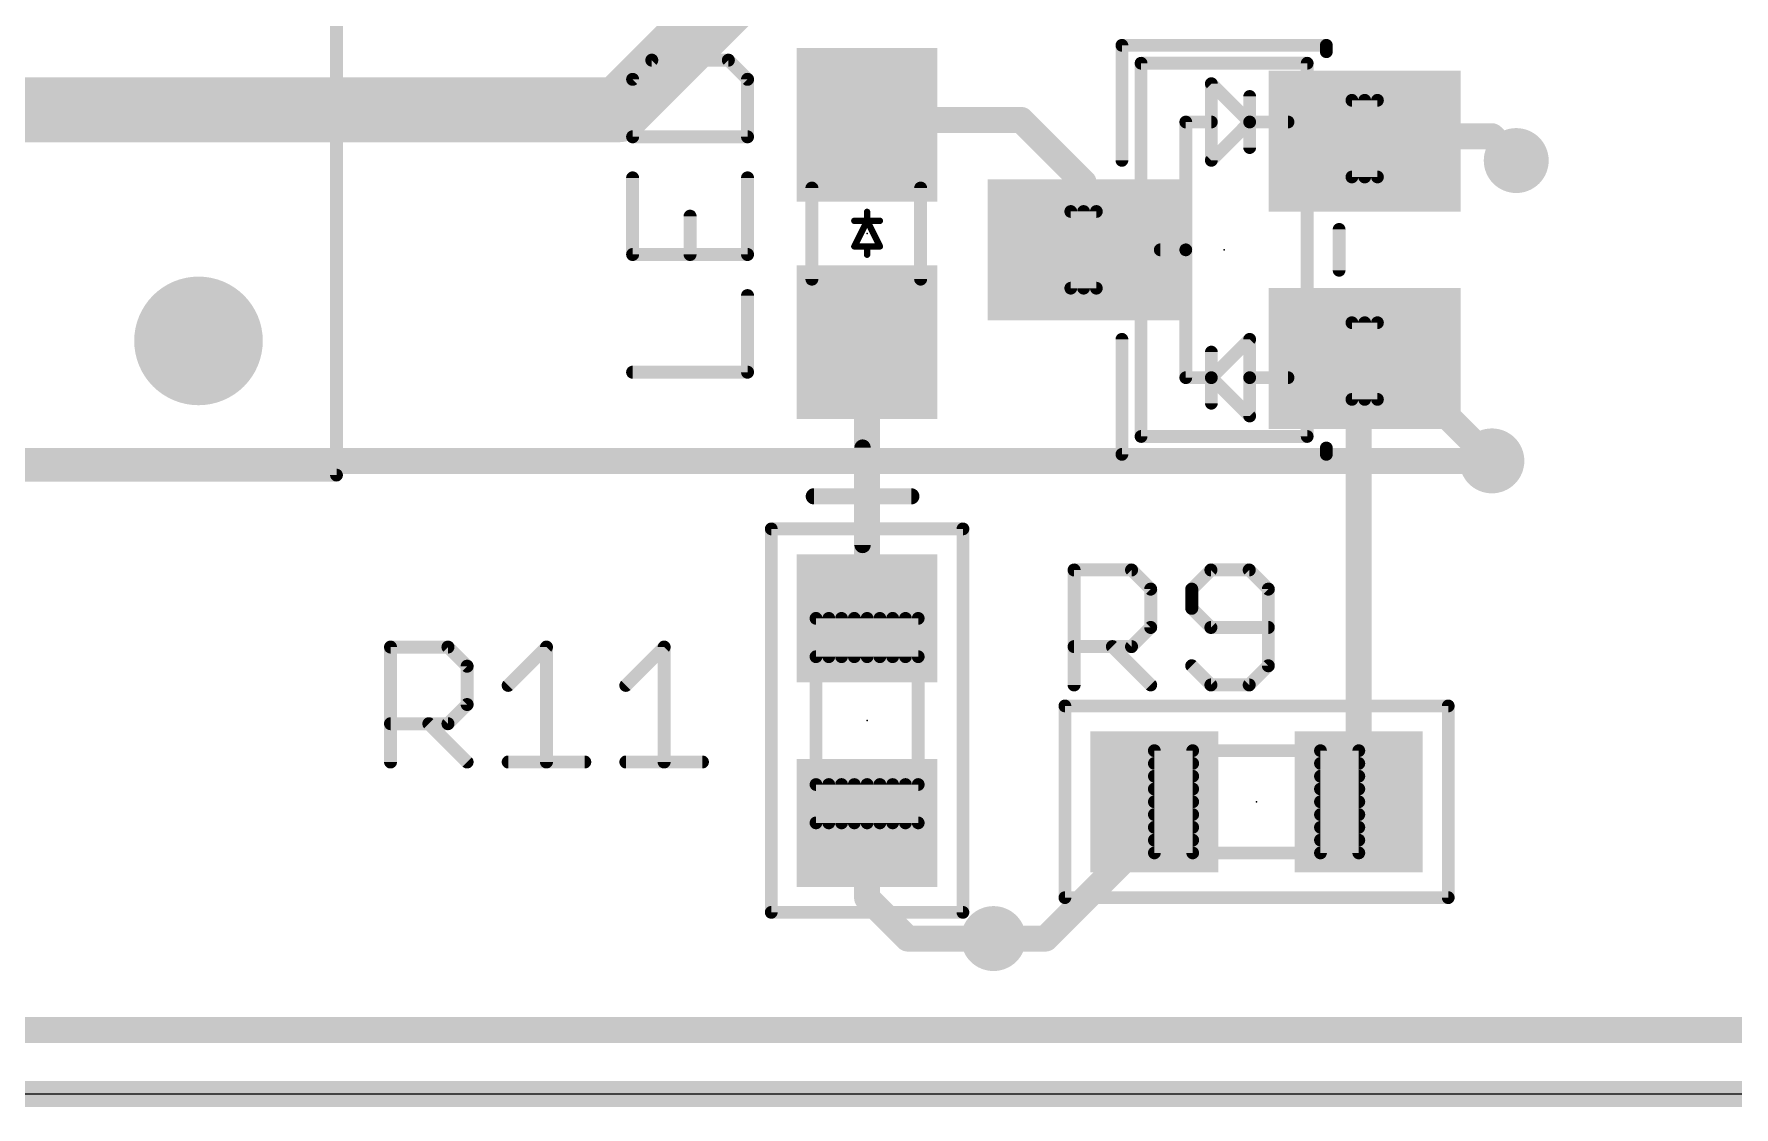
# Model space of a CAD drawing. Extents: x -0.1 to 50.1, y -0.1 to 50.1.
# Drawn here: x 24.72 to 38.03, y -0.1 to 8.29 of the extents above; entities that cross this region are included whole.
import ezdxf

# ---------------------------------------------------------------- set-up
doc = ezdxf.new("R2010")
doc.units = 0
for name, color, linetype in [('1', 22, 'CONTINUOUS'), ('15', 22, 'CONTINUOUS'), ('16', 175, 'CONTINUOUS'), ('17', 82, 'CONTINUOUS'), ('18', 82, 'CONTINUOUS'), ('2', 175, 'CONTINUOUS'), ('20', 7, 'CONTINUOUS'), ('21', 253, 'CONTINUOUS'), ('23', 7, 'CONTINUOUS'), ('29', 253, 'CONTINUOUS'), ('30', 253, 'CONTINUOUS'), ('31', 253, 'CONTINUOUS'), ('51', 253, 'CONTINUOUS')]:
    doc.layers.add(name, color=color, linetype=linetype)

# ---------------------------------------------------------------- blocks, each defined once
blk = doc.blocks.new('RECT')
blk.add_solid([(-0.5, -0.5), (0.5, -0.5), (-0.5, 0.5), (0.5, 0.5)])
blk = doc.blocks.new('ROUNDP')
at = {"const_width": 0.5}
blk.add_lwpolyline([(0, -0.25, 1), (0, 0.25, 1), (0, -0.25)], format="xyb", dxfattribs=at)
blk = doc.blocks.new('ROUNDV')
at = {"const_width": 0.5}
blk.add_lwpolyline([(0, -0.25, 1), (0, 0.25, 1), (0, -0.25)], format="xyb", dxfattribs=at)

msp = doc.modelspace()

# ---------------------------------------------------------------- linework, layer by layer
at = {"layer": '1', "const_width": 0.2032}
for points in [[(31.281, 7.62), (31.242, 7.581)], [(32.4485, 7.62), (31.281, 7.62)], [(32.936, 7.1325), (32.4485, 7.62)], [(35.175, 7.493), (35.136, 7.454)], [(36.1315, 7.493), (35.175, 7.493)], [(36.322, 7.3025), (36.1315, 7.493)], [(32.936, 6.604), (32.936, 7.1325)], [(31.242, 3.721), (31.242, 5.881)], [(35.09, 5.708), (35.136, 5.754)], [(35.136, 5.754), (35.3305, 5.754)], [(35.3305, 5.754), (36.1315, 4.953)], [(35.09, 2.286), (35.09, 5.708)], [(33.49, 2.067), (33.49, 2.286)], [(31.242, 1.5335), (31.242, 2.121)], [(32.639, 1.216), (33.49, 2.067)], [(31.5595, 1.216), (31.242, 1.5335)], [(32.231, 1.216), (31.5595, 1.216)], [(32.639, 1.216), (32.231, 1.216)], [(16.4796, 0.5), (41.8512, 0.5)]]:
    msp.add_lwpolyline(points, dxfattribs=at)
at = {"layer": '1', "const_width": 0.1016}
for points in [[(31.281, 7.6708, 1), (31.281, 7.5692)], [(31.3169, 7.5841, 1), (31.2451, 7.6559)], [(32.4844, 7.6559, 1), (32.4126, 7.5841)], [(32.4485, 7.5692, 1), (32.4485, 7.6708)], [(31.2061, 7.6169, 1), (31.2779, 7.5451)], [(35.175, 7.5438, 1), (35.175, 7.4422)], [(35.2109, 7.4571, 1), (35.1391, 7.5289)], [(36.1674, 7.5289, 1), (36.0956, 7.4571)], [(36.1315, 7.4422, 1), (36.1315, 7.5438)], [(35.1001, 7.4899, 1), (35.1719, 7.4181)], [(36.2861, 7.2666, 1), (36.3579, 7.3384)], [(32.9868, 7.1325, 1), (32.8852, 7.1325)], [(32.9001, 7.0966, 1), (32.9719, 7.1684)], [(32.8852, 6.604, 1), (32.9868, 6.604)], [(31.2928, 5.881, 1), (31.1912, 5.881)], [(35.136, 5.8048, 1), (35.136, 5.7032)], [(35.1719, 5.7181, 1), (35.1001, 5.7899)], [(35.3664, 5.7899, 1), (35.2946, 5.7181)], [(35.3305, 5.7032, 1), (35.3305, 5.8048)], [(35.1408, 5.708, 1), (35.0392, 5.708)], [(35.0541, 5.7439, 1), (35.1259, 5.6721)], [(36.0956, 4.9171, 1), (36.1674, 4.9889)], [(31.1912, 3.721, 1), (31.2928, 3.721)], [(33.5408, 2.286, 1), (33.4392, 2.286)], [(35.0392, 2.286, 1), (35.1408, 2.286)], [(31.2928, 2.121, 1), (31.1912, 2.121)], [(33.5259, 2.0311, 1), (33.4541, 2.1029)], [(33.4392, 2.067, 1), (33.5408, 2.067)], [(31.2779, 1.5694, 1), (31.2061, 1.4976)], [(31.1912, 1.5335, 1), (31.2928, 1.5335)], [(31.5595, 1.2668, 1), (31.5595, 1.1652)], [(31.5236, 1.1801, 1), (31.5954, 1.2519)], [(32.231, 1.2668, 1), (32.231, 1.1652)], [(32.231, 1.1652, 1), (32.231, 1.2668)], [(32.6031, 1.2519, 1), (32.6749, 1.1801)], [(32.639, 1.1652, 1), (32.639, 1.2668)]]:
    msp.add_lwpolyline(points, format="xyb", dxfattribs=at)
at = {"layer": '15', "const_width": 0.01}
msp.add_lwpolyline([(0, 0), (50, 0)], dxfattribs=at)
at = {"layer": '16'}
for points, const_width in [([(29.3, 7.7), (33.3, 11.7)], 0.508), ([(14.4796, 7.7), (29.3, 7.7)], 0.508), ([(36.1315, 4.953), (24.4082, 4.953)], 0.2032)]:
    msp.add_lwpolyline(points, dxfattribs=dict(at, const_width=const_width))
for points, const_width in [([(29.2102, 7.7898, 1), (29.3898, 7.6102)], 0.254), ([(29.3, 7.573, 1), (29.3, 7.827)], 0.254), ([(36.1315, 4.9022, 1), (36.1315, 5.0038)], 0.1016)]:
    msp.add_lwpolyline(points, format="xyb", dxfattribs=dict(at, const_width=const_width))
at = {"layer": '2', "const_width": 0.01}
msp.add_lwpolyline([(0, 0), (50, 0)], dxfattribs=at)
at = {"layer": '20', "const_width": 0.2032}
msp.add_lwpolyline([(2, 0), (48, 0)], dxfattribs=at)
at = {"layer": '21'}
for points, const_width in [([(27.0896, 13.1416), (27.0896, 4.8416)], 0.1), ([(33.236, 7.304), (33.236, 8.204)], 0.1), ([(33.236, 8.204), (34.836, 8.204)], 0.1), ([(34.836, 8.204), (34.836, 8.154)], 0.1), ([(31.242, 6.831), (31.242, 6.901)], 0.05), ([(31.242, 6.831), (31.142, 6.631)], 0.05), ([(31.242, 6.831), (31.142, 6.831)], 0.05), ([(31.342, 6.631), (31.242, 6.831)], 0.05), ([(31.342, 6.831), (31.242, 6.831)], 0.05), ([(34.936, 6.764), (34.936, 6.444)], 0.1), ([(31.142, 6.631), (31.242, 6.631)], 0.05), ([(31.242, 6.631), (31.342, 6.631)], 0.05), ([(31.242, 6.631), (31.242, 6.566)], 0.05), ([(33.236, 5.004), (33.236, 5.904)], 0.1), ([(34.836, 5.054), (34.836, 5.004)], 0.1), ([(34.836, 5.004), (33.236, 5.004)], 0.1), ([(27.0896, 4.8416), (22.3896, 4.8416)], 0.1), ([(30.492, 4.421), (31.992, 4.421)], 0.1), ([(30.492, 1.421), (30.492, 4.421)], 0.1), ([(31.992, 4.421), (31.992, 1.421)], 0.1), ([(32.79, 1.536), (32.79, 3.036)], 0.1), ([(32.79, 3.036), (35.79, 3.036)], 0.1), ([(35.79, 3.036), (35.79, 1.536)], 0.1), ([(31.992, 1.421), (30.492, 1.421)], 0.1), ([(35.79, 1.536), (32.79, 1.536)], 0.1)]:
    msp.add_lwpolyline(points, dxfattribs=dict(at, const_width=const_width))
for points, const_width in [([(33.261, 8.204, 1), (33.211, 8.204)], 0.05), ([(33.236, 8.229, 1), (33.236, 8.179)], 0.05), ([(34.861, 8.204, 1), (34.811, 8.204)], 0.05), ([(34.836, 8.179, 1), (34.836, 8.229)], 0.05), ([(34.811, 8.154, 1), (34.861, 8.154)], 0.05), ([(33.211, 7.304, 1), (33.261, 7.304)], 0.05), ([(31.2545, 6.901, 1), (31.2295, 6.901)], 0.025), ([(31.142, 6.8435, 1), (31.142, 6.8185)], 0.025), ([(31.2532, 6.8366, 1), (31.2308, 6.8254)], 0.025), ([(31.242, 6.8435, 1), (31.242, 6.8185)], 0.025), ([(31.2295, 6.831, 1), (31.2545, 6.831)], 0.025), ([(31.2532, 6.8254, 1), (31.2308, 6.8366)], 0.025), ([(31.242, 6.8185, 1), (31.242, 6.8435)], 0.025), ([(31.342, 6.8185, 1), (31.342, 6.8435)], 0.025), ([(34.961, 6.764, 1), (34.911, 6.764)], 0.05), ([(31.142, 6.6435, 1), (31.142, 6.6185)], 0.025), ([(31.242, 6.6435, 1), (31.242, 6.6185)], 0.025), ([(31.2545, 6.631, 1), (31.2295, 6.631)], 0.025), ([(31.242, 6.6185, 1), (31.242, 6.6435)], 0.025), ([(31.342, 6.6185, 1), (31.342, 6.6435)], 0.025), ([(31.1308, 6.6366, 1), (31.1532, 6.6254)], 0.025), ([(31.2295, 6.566, 1), (31.2545, 6.566)], 0.025), ([(31.3308, 6.6254, 1), (31.3532, 6.6366)], 0.025), ([(34.911, 6.444, 1), (34.961, 6.444)], 0.05), ([(33.261, 5.904, 1), (33.211, 5.904)], 0.05), ([(34.861, 5.054, 1), (34.811, 5.054)], 0.05), ([(33.236, 5.029, 1), (33.236, 4.979)], 0.05), ([(33.211, 5.004, 1), (33.261, 5.004)], 0.05), ([(34.811, 5.004, 1), (34.861, 5.004)], 0.05), ([(34.836, 4.979, 1), (34.836, 5.029)], 0.05), ([(27.0646, 4.8416, 1), (27.1146, 4.8416)], 0.05), ([(27.0896, 4.8166, 1), (27.0896, 4.8666)], 0.05), ([(30.492, 4.446, 1), (30.492, 4.396)], 0.05), ([(30.517, 4.421, 1), (30.467, 4.421)], 0.05), ([(32.017, 4.421, 1), (31.967, 4.421)], 0.05), ([(31.992, 4.396, 1), (31.992, 4.446)], 0.05), ([(32.815, 3.036, 1), (32.765, 3.036)], 0.05), ([(32.79, 3.061, 1), (32.79, 3.011)], 0.05), ([(35.815, 3.036, 1), (35.765, 3.036)], 0.05), ([(35.79, 3.011, 1), (35.79, 3.061)], 0.05), ([(30.492, 1.446, 1), (30.492, 1.396)], 0.05), ([(31.992, 1.396, 1), (31.992, 1.446)], 0.05), ([(32.79, 1.561, 1), (32.79, 1.511)], 0.05), ([(32.765, 1.536, 1), (32.815, 1.536)], 0.05), ([(35.765, 1.536, 1), (35.815, 1.536)], 0.05), ([(35.79, 1.511, 1), (35.79, 1.561)], 0.05), ([(30.467, 1.421, 1), (30.517, 1.421)], 0.05), ([(31.967, 1.421, 1), (32.017, 1.421)], 0.05)]:
    msp.add_lwpolyline(points, format="xyb", dxfattribs=dict(at, const_width=const_width))
at = {"layer": '23'}
for p in [(31.242, 6.731), (34.036, 6.604), (31.242, 2.921), (34.29, 2.286)]:
    msp.add_point(p, dxfattribs=at)
at = {"layer": '51'}
for points, const_width in [([(27.0896, 13.1416), (27.0896, 4.8416)], 0.1), ([(29.5569, 8.0878), (29.407, 7.938)], 0.1016), ([(30.1563, 8.0878), (29.5569, 8.0878)], 0.1016), ([(30.3062, 7.938), (30.1563, 8.0878)], 0.1016), ([(29.407, 7.938), (29.407, 7.4884)], 0.1016), ([(30.3062, 7.4884), (30.3062, 7.938)], 0.1016), ([(33.386, 5.144), (33.386, 8.064)], 0.1), ([(33.386, 8.064), (34.686, 8.064)], 0.1), ([(34.686, 8.064), (34.686, 5.144)], 0.1), ([(33.936, 7.304), (33.936, 7.904)], 0.1), ([(33.936, 7.904), (34.236, 7.604)], 0.1), ([(34.236, 7.404), (34.236, 7.804)], 0.1), ([(35.036, 7.174), (35.036, 7.774)], 0.1), ([(35.036, 7.774), (35.236, 7.774)], 0.1), ([(35.136, 7.174), (35.136, 7.774)], 0.1), ([(35.236, 7.774), (35.236, 7.174)], 0.1), ([(35.236, 7.174), (35.236, 7.774)], 0.1), ([(33.736, 6.604), (33.736, 7.604)], 0.1), ([(33.736, 7.604), (33.936, 7.604)], 0.1), ([(34.236, 7.604), (33.936, 7.304)], 0.1), ([(34.236, 7.604), (34.536, 7.604)], 0.1), ([(29.407, 7.4884), (30.3062, 7.4884)], 0.1016), ([(29.407, 7.167), (29.407, 6.5676)], 0.1016), ([(30.3062, 6.5676), (30.3062, 7.167)], 0.1016), ([(35.236, 7.174), (35.036, 7.174)], 0.1), ([(30.81, 6.375), (30.81, 7.087)], 0.1016), ([(31.661, 6.375), (31.661, 7.087)], 0.1016), ([(29.8566, 6.5676), (29.8566, 6.8673)], 0.1016), ([(32.836, 6.304), (32.836, 6.904)], 0.1), ([(32.836, 6.904), (33.036, 6.904)], 0.1), ([(32.936, 6.304), (32.936, 6.904)], 0.1), ([(33.036, 6.904), (33.036, 6.304)], 0.1), ([(33.036, 6.304), (33.036, 6.904)], 0.1), ([(33.736, 6.604), (33.536, 6.604)], 0.1), ([(33.736, 5.604), (33.736, 6.604)], 0.1), ([(29.407, 6.5676), (30.3062, 6.5676)], 0.1016), ([(30.3062, 5.6468), (30.3062, 6.2462)], 0.1016), ([(33.036, 6.304), (32.836, 6.304)], 0.1), ([(35.036, 5.434), (35.036, 6.034)], 0.1), ([(35.036, 6.034), (35.236, 6.034)], 0.1), ([(35.136, 5.434), (35.136, 6.034)], 0.1), ([(35.236, 6.034), (35.236, 5.434)], 0.1), ([(35.236, 5.434), (35.236, 6.034)], 0.1), ([(34.236, 5.904), (33.936, 5.604)], 0.1), ([(33.936, 5.404), (33.936, 5.804)], 0.1), ([(34.236, 5.604), (34.236, 5.904)], 0.1), ([(29.407, 5.6468), (30.3062, 5.6468)], 0.1016), ([(33.936, 5.604), (33.736, 5.604)], 0.1), ([(33.936, 5.604), (34.236, 5.304)], 0.1), ([(34.236, 5.304), (34.236, 5.604)], 0.1), ([(34.236, 5.604), (34.536, 5.604)], 0.1), ([(35.236, 5.434), (35.036, 5.434)], 0.1), ([(34.686, 5.144), (33.386, 5.144)], 0.1), ([(31.2065, 4.2945), (31.2065, 5.0572)], 0.127), ([(27.0896, 4.8416), (22.3896, 4.8416)], 0.1), ([(30.8252, 4.6758), (31.5878, 4.6758)], 0.127), ([(32.8618, 3.2003), (32.8618, 4.0995)], 0.1016), ([(32.8618, 4.0995), (33.3114, 4.0995)], 0.1016), ([(33.3114, 4.0995), (33.4612, 3.9496)], 0.1016), ([(33.9324, 4.0995), (33.7826, 3.9496)], 0.1016), ([(34.2322, 4.0995), (33.9324, 4.0995)], 0.1016), ([(34.382, 3.9496), (34.2322, 4.0995)], 0.1016), ([(33.4612, 3.9496), (33.4612, 3.6499)], 0.1016), ([(33.7826, 3.9496), (33.7826, 3.7997)], 0.1016), ([(34.382, 3.3502), (34.382, 3.9496)], 0.1016), ([(30.842, 3.721), (31.642, 3.721)], 0.1), ([(30.842, 3.421), (30.842, 3.721)], 0.1), ([(30.842, 3.721), (30.842, 3.421)], 0.1), ([(30.842, 3.721), (31.642, 3.721)], 0.1), ([(30.842, 2.121), (30.842, 3.721)], 0.1), ([(30.942, 3.721), (30.942, 3.421)], 0.1), ([(31.042, 3.721), (31.042, 3.421)], 0.1), ([(31.142, 3.721), (31.142, 3.421)], 0.1), ([(31.242, 3.721), (31.242, 3.421)], 0.1), ([(31.342, 3.721), (31.342, 3.421)], 0.1), ([(31.442, 3.721), (31.442, 3.421)], 0.1), ([(31.542, 3.721), (31.542, 3.421)], 0.1), ([(31.642, 3.721), (31.642, 3.421)], 0.1), ([(31.642, 3.721), (31.642, 2.121)], 0.1), ([(33.7826, 3.7997), (33.9324, 3.6499)], 0.1016), ([(33.4612, 3.6499), (33.3114, 3.5)], 0.1016), ([(33.9324, 3.6499), (34.382, 3.6499)], 0.1016), ([(27.5123, 2.5973), (27.5123, 3.4965)], 0.1016), ([(27.5123, 3.4965), (27.9619, 3.4965)], 0.1016), ([(27.9619, 3.4965), (28.1117, 3.3466)], 0.1016), ([(28.4331, 3.1967), (28.7328, 3.4965)], 0.1016), ([(28.7328, 3.4965), (28.7328, 2.5973)], 0.1016), ([(29.3539, 3.1967), (29.6536, 3.4965)], 0.1016), ([(29.6536, 3.4965), (29.6536, 2.5973)], 0.1016), ([(31.642, 3.421), (30.842, 3.421)], 0.1), ([(33.3114, 3.5), (32.8618, 3.5)], 0.1016), ([(33.1615, 3.5), (33.4612, 3.2003)], 0.1016), ([(28.1117, 3.3466), (28.1117, 3.0469)], 0.1016), ([(33.7826, 3.3502), (33.9324, 3.2003)], 0.1016), ([(34.2322, 3.2003), (34.382, 3.3502)], 0.1016), ([(33.9324, 3.2003), (34.2322, 3.2003)], 0.1016), ([(28.1117, 3.0469), (27.9619, 2.897)], 0.1016), ([(27.9619, 2.897), (27.5123, 2.897)], 0.1016), ([(27.812, 2.897), (28.1117, 2.5973)], 0.1016), ([(33.49, 1.886), (33.49, 2.686)], 0.1), ([(33.49, 2.686), (33.79, 2.686)], 0.1), ([(33.79, 2.686), (33.49, 2.686)], 0.1), ([(33.49, 1.886), (33.49, 2.686)], 0.1), ([(33.49, 2.686), (35.09, 2.686)], 0.1), ([(33.79, 2.686), (33.79, 1.886)], 0.1), ([(34.79, 1.886), (34.79, 2.686)], 0.1), ([(34.79, 2.686), (35.09, 2.686)], 0.1), ([(35.09, 2.686), (34.79, 2.686)], 0.1), ([(35.09, 2.686), (35.09, 1.886)], 0.1), ([(35.09, 2.686), (35.09, 1.886)], 0.1), ([(28.4331, 2.5973), (29.0325, 2.5973)], 0.1016), ([(29.3539, 2.5973), (29.9533, 2.5973)], 0.1016), ([(33.79, 2.586), (33.49, 2.586)], 0.1), ([(33.79, 2.486), (33.49, 2.486)], 0.1), ([(35.09, 2.586), (34.79, 2.586)], 0.1), ([(35.09, 2.486), (34.79, 2.486)], 0.1), ([(30.842, 2.421), (31.642, 2.421)], 0.1), ([(30.842, 2.121), (30.842, 2.421)], 0.1), ([(30.842, 2.421), (30.842, 2.121)], 0.1), ([(30.942, 2.421), (30.942, 2.121)], 0.1), ([(31.042, 2.421), (31.042, 2.121)], 0.1), ([(31.142, 2.421), (31.142, 2.121)], 0.1), ([(31.242, 2.421), (31.242, 2.121)], 0.1), ([(31.342, 2.421), (31.342, 2.121)], 0.1), ([(31.442, 2.421), (31.442, 2.121)], 0.1), ([(31.542, 2.421), (31.542, 2.121)], 0.1), ([(31.642, 2.421), (31.642, 2.121)], 0.1), ([(33.79, 2.386), (33.49, 2.386)], 0.1), ([(35.09, 2.386), (34.79, 2.386)], 0.1), ([(33.79, 2.286), (33.49, 2.286)], 0.1), ([(35.09, 2.286), (34.79, 2.286)], 0.1), ([(31.642, 2.121), (30.842, 2.121)], 0.1), ([(31.642, 2.121), (30.842, 2.121)], 0.1), ([(33.79, 2.186), (33.49, 2.186)], 0.1), ([(33.79, 2.086), (33.49, 2.086)], 0.1), ([(35.09, 2.186), (34.79, 2.186)], 0.1), ([(35.09, 2.086), (34.79, 2.086)], 0.1), ([(33.79, 1.986), (33.49, 1.986)], 0.1), ([(35.09, 1.986), (34.79, 1.986)], 0.1), ([(33.79, 1.886), (33.49, 1.886)], 0.1), ([(35.09, 1.886), (33.49, 1.886)], 0.1), ([(35.09, 1.886), (34.79, 1.886)], 0.1)]:
    msp.add_lwpolyline(points, dxfattribs=dict(at, const_width=const_width))
for points, const_width in [([(29.5569, 8.1132, 1), (29.5569, 8.0624)], 0.0508), ([(29.5749, 8.0699, 1), (29.5389, 8.1058)], 0.0508), ([(30.1743, 8.1058, 1), (30.1384, 8.0699)], 0.0508), ([(30.1563, 8.0624, 1), (30.1563, 8.1132)], 0.0508), ([(29.4324, 7.938, 1), (29.3816, 7.938)], 0.0508), ([(30.3316, 7.938, 1), (30.2808, 7.938)], 0.0508), ([(33.411, 8.064, 1), (33.361, 8.064)], 0.05), ([(33.386, 8.089, 1), (33.386, 8.039)], 0.05), ([(34.711, 8.064, 1), (34.661, 8.064)], 0.05), ([(34.686, 8.039, 1), (34.686, 8.089)], 0.05), ([(29.3891, 7.9559, 1), (29.425, 7.92)], 0.0508), ([(30.2882, 7.92, 1), (30.3242, 7.9559)], 0.0508), ([(33.961, 7.904, 1), (33.911, 7.904)], 0.05), ([(33.9537, 7.9217, 1), (33.9183, 7.8863)], 0.05), ([(34.261, 7.804, 1), (34.211, 7.804)], 0.05), ([(35.061, 7.774, 1), (35.011, 7.774)], 0.05), ([(35.036, 7.799, 1), (35.036, 7.749)], 0.05), ([(35.161, 7.774, 1), (35.111, 7.774)], 0.05), ([(35.261, 7.774, 1), (35.211, 7.774)], 0.05), ([(35.261, 7.774, 1), (35.211, 7.774)], 0.05), ([(35.236, 7.749, 1), (35.236, 7.799)], 0.05), ([(33.761, 7.604, 1), (33.711, 7.604)], 0.05), ([(33.736, 7.629, 1), (33.736, 7.579)], 0.05), ([(33.936, 7.579, 1), (33.936, 7.629)], 0.05), ([(34.236, 7.629, 1), (34.236, 7.579)], 0.05), ([(34.2537, 7.5863, 1), (34.2183, 7.6217)], 0.05), ([(34.2183, 7.5863, 1), (34.2537, 7.6217)], 0.05), ([(34.536, 7.579, 1), (34.536, 7.629)], 0.05), ([(29.407, 7.5138, 1), (29.407, 7.463)], 0.0508), ([(29.3816, 7.4884, 1), (29.4324, 7.4884)], 0.0508), ([(30.2808, 7.4884, 1), (30.3316, 7.4884)], 0.0508), ([(30.3062, 7.463, 1), (30.3062, 7.5138)], 0.0508), ([(33.9183, 7.3217, 1), (33.9537, 7.2863)], 0.05), ([(33.911, 7.304, 1), (33.961, 7.304)], 0.05), ([(34.211, 7.404, 1), (34.261, 7.404)], 0.05), ([(29.4324, 7.167, 1), (29.3816, 7.167)], 0.0508), ([(30.3316, 7.167, 1), (30.2808, 7.167)], 0.0508), ([(35.036, 7.199, 1), (35.036, 7.149)], 0.05), ([(35.011, 7.174, 1), (35.061, 7.174)], 0.05), ([(35.111, 7.174, 1), (35.161, 7.174)], 0.05), ([(35.211, 7.174, 1), (35.261, 7.174)], 0.05), ([(35.211, 7.174, 1), (35.261, 7.174)], 0.05), ([(35.236, 7.149, 1), (35.236, 7.199)], 0.05), ([(30.8354, 7.087, 1), (30.7846, 7.087)], 0.0508), ([(31.6864, 7.087, 1), (31.6356, 7.087)], 0.0508), ([(29.882, 6.8673, 1), (29.8312, 6.8673)], 0.0508), ([(32.861, 6.904, 1), (32.811, 6.904)], 0.05), ([(32.836, 6.929, 1), (32.836, 6.879)], 0.05), ([(32.961, 6.904, 1), (32.911, 6.904)], 0.05), ([(33.061, 6.904, 1), (33.011, 6.904)], 0.05), ([(33.061, 6.904, 1), (33.011, 6.904)], 0.05), ([(33.036, 6.879, 1), (33.036, 6.929)], 0.05), ([(33.536, 6.629, 1), (33.536, 6.579)], 0.05), ([(33.761, 6.604, 1), (33.711, 6.604)], 0.05), ([(33.736, 6.579, 1), (33.736, 6.629)], 0.05), ([(29.407, 6.593, 1), (29.407, 6.5422)], 0.0508), ([(29.3816, 6.5676, 1), (29.4324, 6.5676)], 0.0508), ([(29.8312, 6.5676, 1), (29.882, 6.5676)], 0.0508), ([(30.2808, 6.5676, 1), (30.3316, 6.5676)], 0.0508), ([(30.3062, 6.5422, 1), (30.3062, 6.593)], 0.0508), ([(33.711, 6.604, 1), (33.761, 6.604)], 0.05), ([(30.7846, 6.375, 1), (30.8354, 6.375)], 0.0508), ([(31.6356, 6.375, 1), (31.6864, 6.375)], 0.0508), ([(30.3316, 6.2462, 1), (30.2808, 6.2462)], 0.0508), ([(32.836, 6.329, 1), (32.836, 6.279)], 0.05), ([(32.811, 6.304, 1), (32.861, 6.304)], 0.05), ([(32.911, 6.304, 1), (32.961, 6.304)], 0.05), ([(33.011, 6.304, 1), (33.061, 6.304)], 0.05), ([(33.011, 6.304, 1), (33.061, 6.304)], 0.05), ([(33.036, 6.279, 1), (33.036, 6.329)], 0.05), ([(35.061, 6.034, 1), (35.011, 6.034)], 0.05), ([(35.036, 6.059, 1), (35.036, 6.009)], 0.05), ([(35.161, 6.034, 1), (35.111, 6.034)], 0.05), ([(35.261, 6.034, 1), (35.211, 6.034)], 0.05), ([(35.261, 6.034, 1), (35.211, 6.034)], 0.05), ([(35.236, 6.009, 1), (35.236, 6.059)], 0.05), ([(33.961, 5.804, 1), (33.911, 5.804)], 0.05), ([(34.261, 5.904, 1), (34.211, 5.904)], 0.05), ([(34.2537, 5.8863, 1), (34.2183, 5.9217)], 0.05), ([(29.407, 5.6722, 1), (29.407, 5.6214)], 0.0508), ([(30.2808, 5.6468, 1), (30.3316, 5.6468)], 0.0508), ([(30.3062, 5.6214, 1), (30.3062, 5.6722)], 0.0508), ([(33.736, 5.629, 1), (33.736, 5.579)], 0.05), ([(33.711, 5.604, 1), (33.761, 5.604)], 0.05), ([(33.9537, 5.6217, 1), (33.9183, 5.5863)], 0.05), ([(33.9183, 5.6217, 1), (33.9537, 5.5863)], 0.05), ([(33.936, 5.579, 1), (33.936, 5.629)], 0.05), ([(34.261, 5.604, 1), (34.211, 5.604)], 0.05), ([(34.236, 5.629, 1), (34.236, 5.579)], 0.05), ([(34.211, 5.604, 1), (34.261, 5.604)], 0.05), ([(34.536, 5.579, 1), (34.536, 5.629)], 0.05), ([(35.036, 5.459, 1), (35.036, 5.409)], 0.05), ([(35.011, 5.434, 1), (35.061, 5.434)], 0.05), ([(35.111, 5.434, 1), (35.161, 5.434)], 0.05), ([(35.211, 5.434, 1), (35.261, 5.434)], 0.05), ([(35.211, 5.434, 1), (35.261, 5.434)], 0.05), ([(35.236, 5.409, 1), (35.236, 5.459)], 0.05), ([(33.911, 5.404, 1), (33.961, 5.404)], 0.05), ([(34.211, 5.304, 1), (34.261, 5.304)], 0.05), ([(34.2183, 5.2863, 1), (34.2537, 5.3217)], 0.05), ([(33.386, 5.169, 1), (33.386, 5.119)], 0.05), ([(34.686, 5.119, 1), (34.686, 5.169)], 0.05), ([(31.2383, 5.0572, 1), (31.1748, 5.0572)], 0.0635), ([(33.361, 5.144, 1), (33.411, 5.144)], 0.05), ([(34.661, 5.144, 1), (34.711, 5.144)], 0.05), ([(27.0646, 4.8416, 1), (27.1146, 4.8416)], 0.05), ([(27.0896, 4.8166, 1), (27.0896, 4.8666)], 0.05), ([(30.8252, 4.7076, 1), (30.8252, 4.6441)], 0.0635), ([(31.5878, 4.6441, 1), (31.5878, 4.7076)], 0.0635), ([(31.1748, 4.2945, 1), (31.2383, 4.2945)], 0.0635), ([(32.8872, 4.0995, 1), (32.8364, 4.0995)], 0.0508), ([(32.8618, 4.1249, 1), (32.8618, 4.0741)], 0.0508), ([(33.3293, 4.1174, 1), (33.2934, 4.0815)], 0.0508), ([(33.3114, 4.0741, 1), (33.3114, 4.1249)], 0.0508), ([(33.9324, 4.1249, 1), (33.9324, 4.0741)], 0.0508), ([(33.9504, 4.0815, 1), (33.9145, 4.1174)], 0.0508), ([(34.2501, 4.1174, 1), (34.2142, 4.0815)], 0.0508), ([(34.2322, 4.0741, 1), (34.2322, 4.1249)], 0.0508), ([(33.4866, 3.9496, 1), (33.4358, 3.9496)], 0.0508), ([(33.4433, 3.9316, 1), (33.4792, 3.9676)], 0.0508), ([(33.7646, 3.9676, 1), (33.8005, 3.9316)], 0.0508), ([(33.808, 3.9496, 1), (33.7572, 3.9496)], 0.0508), ([(34.4074, 3.9496, 1), (34.3566, 3.9496)], 0.0508), ([(34.3641, 3.9316, 1), (34.4, 3.9676)], 0.0508), ([(30.842, 3.746, 1), (30.842, 3.696)], 0.05), ([(30.867, 3.721, 1), (30.817, 3.721)], 0.05), ([(30.867, 3.721, 1), (30.817, 3.721)], 0.05), ([(30.842, 3.746, 1), (30.842, 3.696)], 0.05), ([(30.867, 3.721, 1), (30.817, 3.721)], 0.05), ([(30.967, 3.721, 1), (30.917, 3.721)], 0.05), ([(31.067, 3.721, 1), (31.017, 3.721)], 0.05), ([(31.167, 3.721, 1), (31.117, 3.721)], 0.05), ([(31.267, 3.721, 1), (31.217, 3.721)], 0.05), ([(31.367, 3.721, 1), (31.317, 3.721)], 0.05), ([(31.467, 3.721, 1), (31.417, 3.721)], 0.05), ([(31.567, 3.721, 1), (31.517, 3.721)], 0.05), ([(31.667, 3.721, 1), (31.617, 3.721)], 0.05), ([(31.667, 3.721, 1), (31.617, 3.721)], 0.05), ([(31.642, 3.696, 1), (31.642, 3.746)], 0.05), ([(31.642, 3.696, 1), (31.642, 3.746)], 0.05), ([(33.8005, 3.8177, 1), (33.7646, 3.7818)], 0.0508), ([(33.7572, 3.7997, 1), (33.808, 3.7997)], 0.0508), ([(33.4358, 3.6499, 1), (33.4866, 3.6499)], 0.0508), ([(33.4792, 3.6319, 1), (33.4433, 3.6678)], 0.0508), ([(33.9324, 3.6753, 1), (33.9324, 3.6245)], 0.0508), ([(33.9145, 3.6319, 1), (33.9504, 3.6678)], 0.0508), ([(34.382, 3.6245, 1), (34.382, 3.6753)], 0.0508), ([(27.5377, 3.4965, 1), (27.4869, 3.4965)], 0.0508), ([(27.5123, 3.5219, 1), (27.5123, 3.4711)], 0.0508), ([(27.9798, 3.5144, 1), (27.9439, 3.4785)], 0.0508), ([(27.9619, 3.4711, 1), (27.9619, 3.5219)], 0.0508), ([(28.7582, 3.4965, 1), (28.7074, 3.4965)], 0.0508), ([(28.7508, 3.4785, 1), (28.7148, 3.5144)], 0.0508), ([(29.679, 3.4965, 1), (29.6282, 3.4965)], 0.0508), ([(29.6716, 3.4785, 1), (29.6356, 3.5144)], 0.0508), ([(30.842, 3.446, 1), (30.842, 3.396)], 0.05), ([(31.642, 3.396, 1), (31.642, 3.446)], 0.05), ([(32.8618, 3.5254, 1), (32.8618, 3.4746)], 0.0508), ([(33.1795, 3.518, 1), (33.1436, 3.4821)], 0.0508), ([(33.2934, 3.518, 1), (33.3293, 3.4821)], 0.0508), ([(33.3114, 3.4746, 1), (33.3114, 3.5254)], 0.0508), ([(28.1371, 3.3466, 1), (28.0863, 3.3466)], 0.0508), ([(28.0938, 3.3286, 1), (28.1297, 3.3646)], 0.0508), ([(30.817, 3.421, 1), (30.867, 3.421)], 0.05), ([(30.817, 3.421, 1), (30.867, 3.421)], 0.05), ([(30.917, 3.421, 1), (30.967, 3.421)], 0.05), ([(31.017, 3.421, 1), (31.067, 3.421)], 0.05), ([(31.117, 3.421, 1), (31.167, 3.421)], 0.05), ([(31.217, 3.421, 1), (31.267, 3.421)], 0.05), ([(31.317, 3.421, 1), (31.367, 3.421)], 0.05), ([(31.417, 3.421, 1), (31.467, 3.421)], 0.05), ([(31.517, 3.421, 1), (31.567, 3.421)], 0.05), ([(31.617, 3.421, 1), (31.667, 3.421)], 0.05), ([(33.8005, 3.3681, 1), (33.7646, 3.3322)], 0.0508), ([(34.3566, 3.3502, 1), (34.4074, 3.3502)], 0.0508), ([(34.4, 3.3322, 1), (34.3641, 3.3681)], 0.0508), ([(28.4151, 3.2147, 1), (28.451, 3.1788)], 0.0508), ([(29.3359, 3.2147, 1), (29.3718, 3.1788)], 0.0508), ([(32.8364, 3.2003, 1), (32.8872, 3.2003)], 0.0508), ([(33.4433, 3.1823, 1), (33.4792, 3.2183)], 0.0508), ([(33.9324, 3.2257, 1), (33.9324, 3.1749)], 0.0508), ([(33.9145, 3.1823, 1), (33.9504, 3.2183)], 0.0508), ([(34.2142, 3.2183, 1), (34.2501, 3.1823)], 0.0508), ([(34.2322, 3.1749, 1), (34.2322, 3.2257)], 0.0508), ([(28.0863, 3.0469, 1), (28.1371, 3.0469)], 0.0508), ([(28.1297, 3.0289, 1), (28.0938, 3.0648)], 0.0508), ([(27.5123, 2.9224, 1), (27.5123, 2.8716)], 0.0508), ([(27.83, 2.915, 1), (27.7941, 2.8791)], 0.0508), ([(27.9439, 2.915, 1), (27.9798, 2.8791)], 0.0508), ([(27.9619, 2.8716, 1), (27.9619, 2.9224)], 0.0508), ([(33.515, 2.686, 1), (33.465, 2.686)], 0.05), ([(33.49, 2.711, 1), (33.49, 2.661)], 0.05), ([(33.49, 2.711, 1), (33.49, 2.661)], 0.05), ([(33.515, 2.686, 1), (33.465, 2.686)], 0.05), ([(33.49, 2.711, 1), (33.49, 2.661)], 0.05), ([(33.815, 2.686, 1), (33.765, 2.686)], 0.05), ([(33.79, 2.661, 1), (33.79, 2.711)], 0.05), ([(33.79, 2.661, 1), (33.79, 2.711)], 0.05), ([(34.815, 2.686, 1), (34.765, 2.686)], 0.05), ([(34.79, 2.711, 1), (34.79, 2.661)], 0.05), ([(34.79, 2.711, 1), (34.79, 2.661)], 0.05), ([(35.115, 2.686, 1), (35.065, 2.686)], 0.05), ([(35.115, 2.686, 1), (35.065, 2.686)], 0.05), ([(35.09, 2.661, 1), (35.09, 2.711)], 0.05), ([(35.09, 2.661, 1), (35.09, 2.711)], 0.05), ([(35.09, 2.661, 1), (35.09, 2.711)], 0.05), ([(27.4869, 2.5973, 1), (27.5377, 2.5973)], 0.0508), ([(28.0938, 2.5793, 1), (28.1297, 2.6153)], 0.0508), ([(28.4331, 2.6227, 1), (28.4331, 2.5719)], 0.0508), ([(28.7074, 2.5973, 1), (28.7582, 2.5973)], 0.0508), ([(29.0325, 2.5719, 1), (29.0325, 2.6227)], 0.0508), ([(29.3539, 2.6227, 1), (29.3539, 2.5719)], 0.0508), ([(29.6282, 2.5973, 1), (29.679, 2.5973)], 0.0508), ([(29.9533, 2.5719, 1), (29.9533, 2.6227)], 0.0508), ([(33.49, 2.611, 1), (33.49, 2.561)], 0.05), ([(33.49, 2.511, 1), (33.49, 2.461)], 0.05), ([(33.79, 2.561, 1), (33.79, 2.611)], 0.05), ([(33.79, 2.461, 1), (33.79, 2.511)], 0.05), ([(34.79, 2.611, 1), (34.79, 2.561)], 0.05), ([(34.79, 2.511, 1), (34.79, 2.461)], 0.05), ([(35.09, 2.561, 1), (35.09, 2.611)], 0.05), ([(35.09, 2.461, 1), (35.09, 2.511)], 0.05), ([(30.842, 2.446, 1), (30.842, 2.396)], 0.05), ([(30.867, 2.421, 1), (30.817, 2.421)], 0.05), ([(30.867, 2.421, 1), (30.817, 2.421)], 0.05), ([(30.967, 2.421, 1), (30.917, 2.421)], 0.05), ([(31.067, 2.421, 1), (31.017, 2.421)], 0.05), ([(31.167, 2.421, 1), (31.117, 2.421)], 0.05), ([(31.267, 2.421, 1), (31.217, 2.421)], 0.05), ([(31.367, 2.421, 1), (31.317, 2.421)], 0.05), ([(31.467, 2.421, 1), (31.417, 2.421)], 0.05), ([(31.567, 2.421, 1), (31.517, 2.421)], 0.05), ([(31.667, 2.421, 1), (31.617, 2.421)], 0.05), ([(31.642, 2.396, 1), (31.642, 2.446)], 0.05), ([(33.49, 2.411, 1), (33.49, 2.361)], 0.05), ([(33.79, 2.361, 1), (33.79, 2.411)], 0.05), ([(34.79, 2.411, 1), (34.79, 2.361)], 0.05), ([(35.09, 2.361, 1), (35.09, 2.411)], 0.05), ([(33.49, 2.311, 1), (33.49, 2.261)], 0.05), ([(33.79, 2.261, 1), (33.79, 2.311)], 0.05), ([(34.79, 2.311, 1), (34.79, 2.261)], 0.05), ([(35.09, 2.261, 1), (35.09, 2.311)], 0.05), ([(30.842, 2.146, 1), (30.842, 2.096)], 0.05), ([(30.842, 2.146, 1), (30.842, 2.096)], 0.05), ([(30.817, 2.121, 1), (30.867, 2.121)], 0.05), ([(30.817, 2.121, 1), (30.867, 2.121)], 0.05), ([(30.817, 2.121, 1), (30.867, 2.121)], 0.05), ([(30.917, 2.121, 1), (30.967, 2.121)], 0.05), ([(31.017, 2.121, 1), (31.067, 2.121)], 0.05), ([(31.117, 2.121, 1), (31.167, 2.121)], 0.05), ([(31.217, 2.121, 1), (31.267, 2.121)], 0.05), ([(31.317, 2.121, 1), (31.367, 2.121)], 0.05), ([(31.417, 2.121, 1), (31.467, 2.121)], 0.05), ([(31.517, 2.121, 1), (31.567, 2.121)], 0.05), ([(31.617, 2.121, 1), (31.667, 2.121)], 0.05), ([(31.617, 2.121, 1), (31.667, 2.121)], 0.05), ([(31.642, 2.096, 1), (31.642, 2.146)], 0.05), ([(31.642, 2.096, 1), (31.642, 2.146)], 0.05), ([(33.49, 2.211, 1), (33.49, 2.161)], 0.05), ([(33.49, 2.111, 1), (33.49, 2.061)], 0.05), ([(33.79, 2.161, 1), (33.79, 2.211)], 0.05), ([(33.79, 2.061, 1), (33.79, 2.111)], 0.05), ([(34.79, 2.211, 1), (34.79, 2.161)], 0.05), ([(34.79, 2.111, 1), (34.79, 2.061)], 0.05), ([(35.09, 2.161, 1), (35.09, 2.211)], 0.05), ([(35.09, 2.061, 1), (35.09, 2.111)], 0.05), ([(33.49, 2.011, 1), (33.49, 1.961)], 0.05), ([(33.79, 1.961, 1), (33.79, 2.011)], 0.05), ([(34.79, 2.011, 1), (34.79, 1.961)], 0.05), ([(35.09, 1.961, 1), (35.09, 2.011)], 0.05), ([(33.49, 1.911, 1), (33.49, 1.861)], 0.05), ([(33.49, 1.911, 1), (33.49, 1.861)], 0.05), ([(33.465, 1.886, 1), (33.515, 1.886)], 0.05), ([(33.465, 1.886, 1), (33.515, 1.886)], 0.05), ([(33.765, 1.886, 1), (33.815, 1.886)], 0.05), ([(33.79, 1.861, 1), (33.79, 1.911)], 0.05), ([(34.79, 1.911, 1), (34.79, 1.861)], 0.05), ([(34.765, 1.886, 1), (34.815, 1.886)], 0.05), ([(35.065, 1.886, 1), (35.115, 1.886)], 0.05), ([(35.065, 1.886, 1), (35.115, 1.886)], 0.05), ([(35.09, 1.861, 1), (35.09, 1.911)], 0.05), ([(35.09, 1.861, 1), (35.09, 1.911)], 0.05)]:
    msp.add_lwpolyline(points, format="xyb", dxfattribs=dict(at, const_width=const_width))

# ---------------------------------------------------------------- block references
at = {"layer": '1'}
for p, xscale, rotation in [((31.242, 7.581), 1.1, 90), ((31.242, 5.881), 1.1, 90), ((31.242, 3.721), 0.9, 270), ((33.49, 2.286), 0.9, 180), ((35.09, 2.286), 0.9, 180), ((31.242, 2.121), 0.9, 270)]:
    msp.add_blockref('RECT', p, dxfattribs=dict(at, xscale=xscale, rotation=rotation))
at = {"layer": '1', "yscale": 1.4, "rotation": 90}
for p in [(35.136, 7.454), (32.936, 6.604), (35.136, 5.754)]:
    msp.add_blockref('RECT', p, dxfattribs=at)
at = {"layer": '17', "xscale": 0.9048, "yscale": 0.9048}
msp.add_blockref('ROUNDP', (26.0096, 5.8916), dxfattribs=at)
msp.add_blockref('ROUNDP', (26.0096, 5.8916), dxfattribs=at)
msp.add_blockref('ROUNDP', (26.0096, 5.8916), dxfattribs=at)
msp.add_blockref('ROUNDP', (26.0096, 5.8916), dxfattribs=at)
at = {"layer": '18', "xscale": 0.508, "yscale": 0.508}
for p in [(36.322, 7.3025), (36.322, 7.3025), (36.322, 7.3025), (36.322, 7.3025), (36.1315, 4.953), (36.1315, 4.953), (36.1315, 4.953), (36.1315, 4.953), (32.231, 1.216), (32.231, 1.216), (32.231, 1.216), (32.231, 1.216)]:
    msp.add_blockref('ROUNDV', p, dxfattribs=at)
at = {"layer": '29'}
for p, xscale, yscale, rotation in [((31.242, 7.581), 1.2016, 1.1016, 90), ((35.136, 7.454), 1.1016, 1.5016, 90), ((32.936, 6.604), 1.1016, 1.5016, 90), ((31.242, 5.881), 1.2016, 1.1016, 90), ((35.136, 5.754), 1.1016, 1.5016, 90), ((31.242, 3.721), 1.0016, 1.1016, 270), ((33.49, 2.286), 1.0016, 1.1016, 180), ((35.09, 2.286), 1.0016, 1.1016, 180), ((31.242, 2.121), 1.0016, 1.1016, 270)]:
    msp.add_blockref('RECT', p, dxfattribs=dict(at, xscale=xscale, yscale=yscale, rotation=rotation))
at = {"layer": '29', "xscale": 1.0064, "yscale": 1.0064}
msp.add_blockref('ROUNDP', (26.0096, 5.8916), dxfattribs=at)
at = {"layer": '30', "xscale": 1.0064, "yscale": 1.0064}
msp.add_blockref('ROUNDP', (26.0096, 5.8916), dxfattribs=at)
at = {"layer": '31'}
for p, xscale, rotation in [((31.242, 7.581), 1.1, 90), ((31.242, 5.881), 1.1, 90), ((31.242, 3.721), 0.9, 270), ((33.49, 2.286), 0.9, 180), ((35.09, 2.286), 0.9, 180), ((31.242, 2.121), 0.9, 270)]:
    msp.add_blockref('RECT', p, dxfattribs=dict(at, xscale=xscale, rotation=rotation))
at = {"layer": '31', "yscale": 1.4, "rotation": 90}
for p in [(35.136, 7.454), (32.936, 6.604), (35.136, 5.754)]:
    msp.add_blockref('RECT', p, dxfattribs=at)
at = {"layer": '51', "xscale": 0.5001, "yscale": 0.95, "rotation": 90}
for p in [(31.2369, 7.3113), (31.2369, 6.1429)]:
    msp.add_blockref('RECT', p, dxfattribs=at)

doc.saveas('drawing.dxf')
